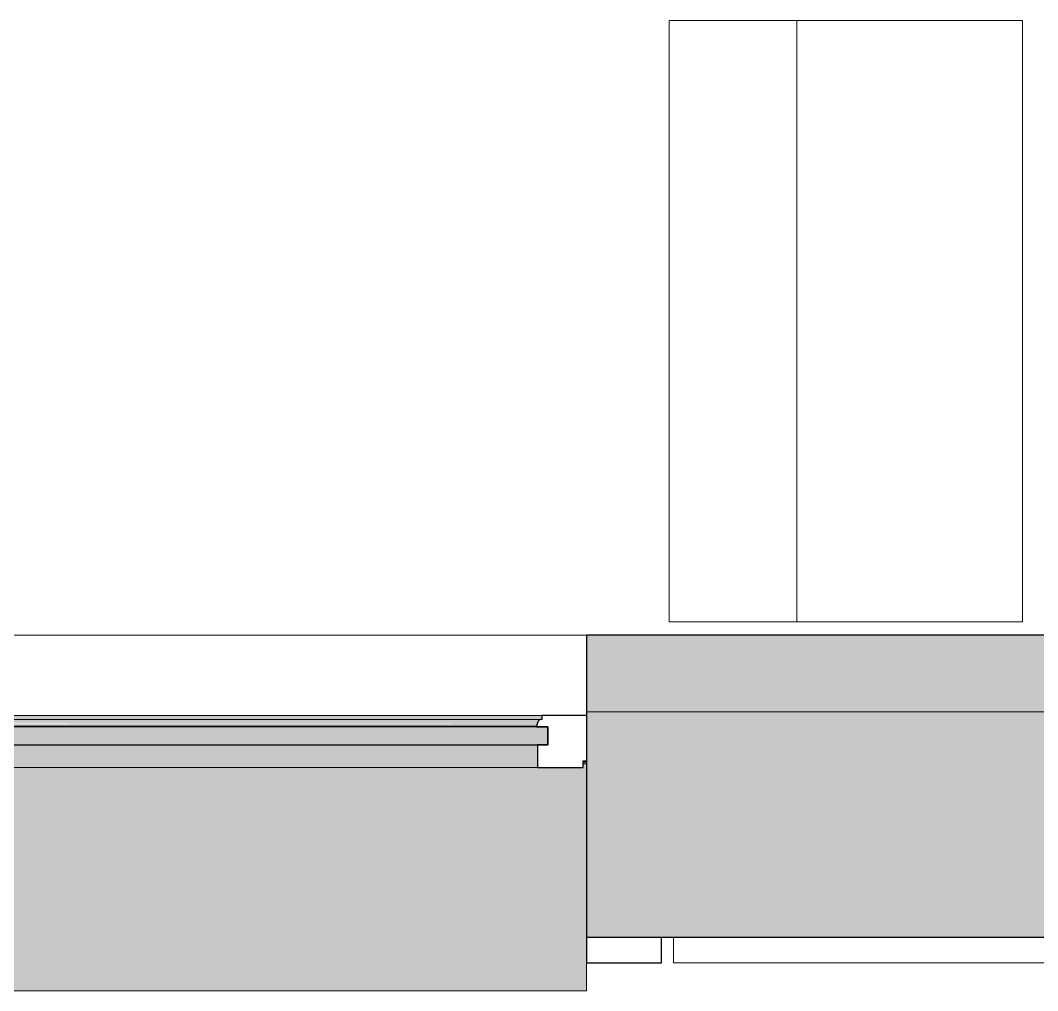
# Model space of a CAD drawing. Header units: millimetres. Extents: x 79795 to 317870, y -36033 to 97293.
# Drawn here: x 210565 to 211918, y 8896 to 10187 of the extents above; entities that cross this region are included whole.
import ezdxf

# ---------------------------------------------------------------- set-up
doc = ezdxf.new("R2010")
doc.units = ezdxf.units.MM
doc.header["$MEASUREMENT"] = 0
for name, color, linetype, lineweight in [('CSM-STL-XX-ZZ-M3-A-XXXX-00001_detached _19_04_21__rvt-1-Level 4$0$A-GLAZ', 7, 'CONTINUOUS', 9), ('CSM-STL-XX-ZZ-M3-A-XXXX-00001_detached _19_04_21__rvt-1-Level 4$0$A-GLAZ-CURT', 7, 'CONTINUOUS', 9), ('CSM-STL-XX-ZZ-M3-A-XXXX-00001_detached _19_04_21__rvt-1-Level 4$0$A-WALL', 7, 'CONTINUOUS', 9), ('CSM-STL-XX-ZZ-M3-A-XXXX-00001_detached _19_04_21__rvt-1-Level 4$0$A-WALL-PATT', 7, 'CONTINUOUS', 9), ('CSM-STL-XX-ZZ-M3-A-XXXX-00001_detached _19_04_21__rvt-1-Level 4$0$I-WALL', 7, 'CONTINUOUS', 9), ('I-FURN', 8, 'CONTINUOUS', 9)]:
    doc.layers.add(name, color=color, linetype=linetype, lineweight=lineweight)

msp = doc.modelspace()

# ---------------------------------------------------------------- hatches: boundary and pattern name
at = {"layer": 'CSM-STL-XX-ZZ-M3-A-XXXX-00001_detached _19_04_21__rvt-1-Level 4$0$A-GLAZ'}
for points in [[(211254.8, 9257.2), (211258.6, 9257.2), (211258.6, 9262.2), (209977, 9262.2), (209977, 9257.2), (211252.8, 9257.2)], [(210611.1, 9252.3), (211252.8, 9252.3), (211254.6, 9255.9), (211254.8, 9257.2), (209979.9, 9256.7), (209982.6, 9253.6), (209983.3, 9252.3), (210013.1, 9252.3)], [(211266.6, 9223.3), (211266.6, 9247.2), (209969.1, 9247.2), (209969.1, 9223.3), (211209.1, 9223.3)], [(211209.1, 9248.3), (211251.4, 9248.3), (211252.6, 9252.3), (209983, 9251.2), (209984.3, 9248.3), (210611.1, 9248.3)], [(211251.4, 9247.2), (211251.4, 9248.3), (211209.1, 9247.2)], [(211209.1, 9193.3), (211252.6, 9193.3), (211252.6, 9223.3), (209983, 9223.3), (209983, 9193.3), (210611.1, 9193.3)], [(211209.1, 8896.3), (211317.8, 8896.3), (211317.8, 9198), (211313.5, 9198), (211313.5, 9193.3), (209922.2, 9193.3), (209922.2, 9198), (209917.8, 9198), (209917.8, 9193.3), (208433.8, 9193.3), (208433.8, 9198), (208429.5, 9198), (208429.5, 9193.3), (207038.2, 9193.3), (207038.2, 9198), (207033.8, 9198), (207033.8, 8896.3), (210611.1, 8896.3)]]:
    msp.add_hatch(color=256, dxfattribs=at).paths.add_polyline_path(points, flags=0)
h = msp.add_hatch(color=256, dxfattribs=at)
h.paths.add_polyline_path([(211317.8, 9198), (211317.8, 9200.1), (211313.5, 9200.1), (211313.5, 9198)], flags=0)
h.paths.add_polyline_path([(209922.2, 9198), (209922.2, 9200.1), (209917.8, 9200.1), (209917.8, 9198)], flags=0)
h.paths.add_polyline_path([(208429.5, 9198), (208433.8, 9198), (208433.8, 9200.1), (208429.5, 9200.1)], flags=0)
h.paths.add_polyline_path([(207038.2, 9198), (207038.2, 9200.1), (207033.8, 9200.1), (207033.8, 9198)], flags=0)
at = {"layer": 'CSM-STL-XX-ZZ-M3-A-XXXX-00001_detached _19_04_21__rvt-1-Level 4$0$A-WALL-PATT'}
msp.add_hatch(color=256, dxfattribs=at).paths.add_polyline_path([(212558.8, 9267.3), (212558.8, 9369.3), (211317.8, 9369.3), (211317.8, 9267.3), (212405, 9267.3)], flags=0)
h = msp.add_hatch(color=256, dxfattribs=at)
h.paths.add_polyline_path([(230840.8, 8967.3), (230840.8, 9267.3), (230067.8, 9267.3), (230067.8, 8967.3), (230344.3, 8967.3)], flags=0)
h.paths.add_polyline_path([(225783.8, 8967.3), (225783.8, 9267.3), (224992.8, 9267.3), (224992.8, 8967.3), (225560.5, 8967.3)], flags=0)
h.paths.add_polyline_path([(223358.8, 8967.3), (223358.8, 9267.3), (222292.8, 9267.3), (222292.8, 8967.3), (222570.7, 8967.3)], flags=0)
h.paths.add_polyline_path([(212405, 8967.3), (212558.8, 8967.3), (212558.8, 9267.3), (211317.8, 9267.3), (211317.8, 8967.3), (211807.1, 8967.3)], flags=0)
h.paths.add_polyline_path([(206425.3, 8967.3), (207033.8, 8967.3), (207033.8, 9267.3), (202692.8, 9267.3), (202692.8, 8967.3), (205827.3, 8967.3)], flags=0)
h.paths.add_polyline_path([(198651.6, 8967.3), (199908.8, 8967.3), (199908.8, 9267.3), (197042.8, 9267.3), (197042.8, 8967.3)], flags=0)
h.paths.add_polyline_path([(190558.8, 8967.3), (190558.8, 9267.3), (187692.8, 9267.3), (187692.8, 8967.3), (189084, 8967.3)], flags=0)
h.paths.add_polyline_path([(184300.1, 8967.3), (184908.8, 8967.3), (184908.8, 9267.3), (180667.8, 9267.3), (180667.8, 8967.3), (183702.2, 8967.3)], flags=0)
h.paths.add_polyline_path([(170933.8, 8967.3), (170933.8, 9267.3), (169867.8, 9267.3), (169867.8, 8967.3), (170546.7, 8967.3)], flags=0)
h.paths.add_polyline_path([(167556.8, 8967.3), (168233.8, 8967.3), (168233.8, 9267.3), (167067.8, 9267.3), (167067.8, 8967.3)], flags=0)
h.paths.add_polyline_path([(156460.8, 8967.3), (156526.8, 8967.3), (156526.8, 9267.3), (156460.8, 9267.3)], flags=0)

# ---------------------------------------------------------------- linework, layer by layer
at = {"layer": 'CSM-STL-XX-ZZ-M3-A-XXXX-00001_detached _19_04_21__rvt-1-Level 4$0$A-GLAZ'}
for p, q in [((211258.6, 9262.2), (209977, 9262.2)), ((209978.6, 9257.2), (211257.1, 9257.2)), ((211257.1, 9257.2), (211258.6, 9257.2)), ((209984.3, 9248.3), (211251.4, 9248.3)), ((209983, 9193.3), (211252.6, 9193.3)), ((211313.5, 9200.1), (211317.8, 9200.1)), ((211313.5, 9198), (211317.8, 9198)), ((211317.8, 8933.3), (211317.8, 8896.3)), ((207033.8, 8896.3), (211317.8, 8896.3))]:
    msp.add_line(p, q, dxfattribs=at)
at = {"layer": 'CSM-STL-XX-ZZ-M3-A-XXXX-00001_detached _19_04_21__rvt-1-Level 4$0$A-GLAZ', "lineweight": 30}
for p, q in [((211258.6, 9257.2), (211257.1, 9257.2)), ((211258.6, 9262.2), (211258.6, 9257.2)), ((211317.8, 9262.2), (211258.6, 9262.2)), ((211266.6, 9247.2), (209969.1, 9247.2)), ((211251.4, 9248.3), (211251.4, 9247.2)), ((211251.4, 9247.2), (211266.6, 9247.2)), ((211266.6, 9223.3), (211266.6, 9247.2)), ((211266.6, 9247.2), (211266.6, 9223.3)), ((209969.1, 9223.3), (211266.6, 9223.3)), ((211266.6, 9223.3), (211252.6, 9223.3)), ((211252.6, 9223.3), (211252.6, 9193.3)), ((211252.6, 9193.3), (211313.5, 9193.3)), ((211313.5, 9193.3), (211313.5, 9202.3)), ((211313.5, 9202.3), (211317.8, 9202.3)), ((211317.8, 8967.3), (211317.8, 8933.3)), ((211417.8, 8933.3), (211417.8, 8967.3)), ((211317.8, 8933.3), (211417.8, 8933.3))]:
    msp.add_line(p, q, dxfattribs=at)
for centre, radius, start, end in [((211258.2, 9252), 5.36, 101.9524, 176.5739), ((211245.5, 9252.7), 7.4, 323.4261, 356.5739)]:
    msp.add_arc(centre, radius, start, end, dxfattribs=at)
at = {"layer": 'CSM-STL-XX-ZZ-M3-A-XXXX-00001_detached _19_04_21__rvt-1-Level 4$0$A-GLAZ'}
for points, knots in [([(211257.1, 9257.2), (211256.6, 9257.1), (211256, 9256.9), (211255.2, 9256.4), (211254.8, 9256.1), (211254.6, 9255.9)], [0, 0, 0, 0, 0.2, 0.3, 0.4, 0.4, 0.4, 0.4]), ([(211253.7, 9254.9), (211253.6, 9254.7), (211253.4, 9254.3), (211253, 9253.4), (211252.9, 9252.7), (211252.8, 9252.3)], [0.6, 0.6, 0.6, 0.6, 0.7, 0.8, 1, 1, 1, 1])]:
    msp.add_open_spline(points, degree=3, knots=knots, dxfattribs=at)
msp.add_open_spline([(211252.1, 9249.5), (211251.9, 9249.1), (211251.7, 9248.7), (211251.4, 9248.3)], degree=3, dxfattribs=at)
at = {"layer": 'CSM-STL-XX-ZZ-M3-A-XXXX-00001_detached _19_04_21__rvt-1-Level 4$0$A-GLAZ-CURT', "lineweight": 20}
for p, q in [((212542.8, 8967.3), (211433.8, 8967.3)), ((211433.8, 8967.3), (211433.8, 8933.3)), ((211433.8, 8933.3), (212542.8, 8933.3))]:
    msp.add_line(p, q, dxfattribs=at)
at = {"layer": 'CSM-STL-XX-ZZ-M3-A-XXXX-00001_detached _19_04_21__rvt-1-Level 4$0$A-WALL'}
msp.add_line((212558.8, 9267.3), (211317.8, 9267.3), dxfattribs=at)
at = {"layer": 'CSM-STL-XX-ZZ-M3-A-XXXX-00001_detached _19_04_21__rvt-1-Level 4$0$A-WALL', "lineweight": 30}
for p, q in [((211317.8, 9267.3), (211317.8, 8967.3)), ((211317.8, 8967.3), (212558.8, 8967.3))]:
    msp.add_line(p, q, dxfattribs=at)
at = {"layer": 'CSM-STL-XX-ZZ-M3-A-XXXX-00001_detached _19_04_21__rvt-1-Level 4$0$I-WALL'}
for p, q in [((209917.8, 9369.3), (211317.8, 9369.3)), ((211317.8, 9267.3), (212558.8, 9267.3))]:
    msp.add_line(p, q, dxfattribs=at)
at = {"layer": 'CSM-STL-XX-ZZ-M3-A-XXXX-00001_detached _19_04_21__rvt-1-Level 4$0$I-WALL', "lineweight": 30}
for p, q in [((212558.8, 9369.3), (211317.8, 9369.3)), ((211317.8, 9369.3), (211317.8, 9267.3))]:
    msp.add_line(p, q, dxfattribs=at)
at = {"layer": 'I-FURN'}
for p, q in [((211597.9, 10187.2), (211427.9, 10187.2)), ((211427.9, 10187.2), (211427.9, 9387.2)), ((211897.9, 10187.2), (211597.9, 10187.2)), ((211597.9, 10187.2), (211597.9, 9387.2)), ((211897.9, 9387.2), (211897.9, 10187.2)), ((211427.9, 9387.2), (211597.9, 9387.2)), ((211597.9, 9387.2), (211897.9, 9387.2))]:
    msp.add_line(p, q, dxfattribs=at)

doc.saveas('drawing.dxf')
